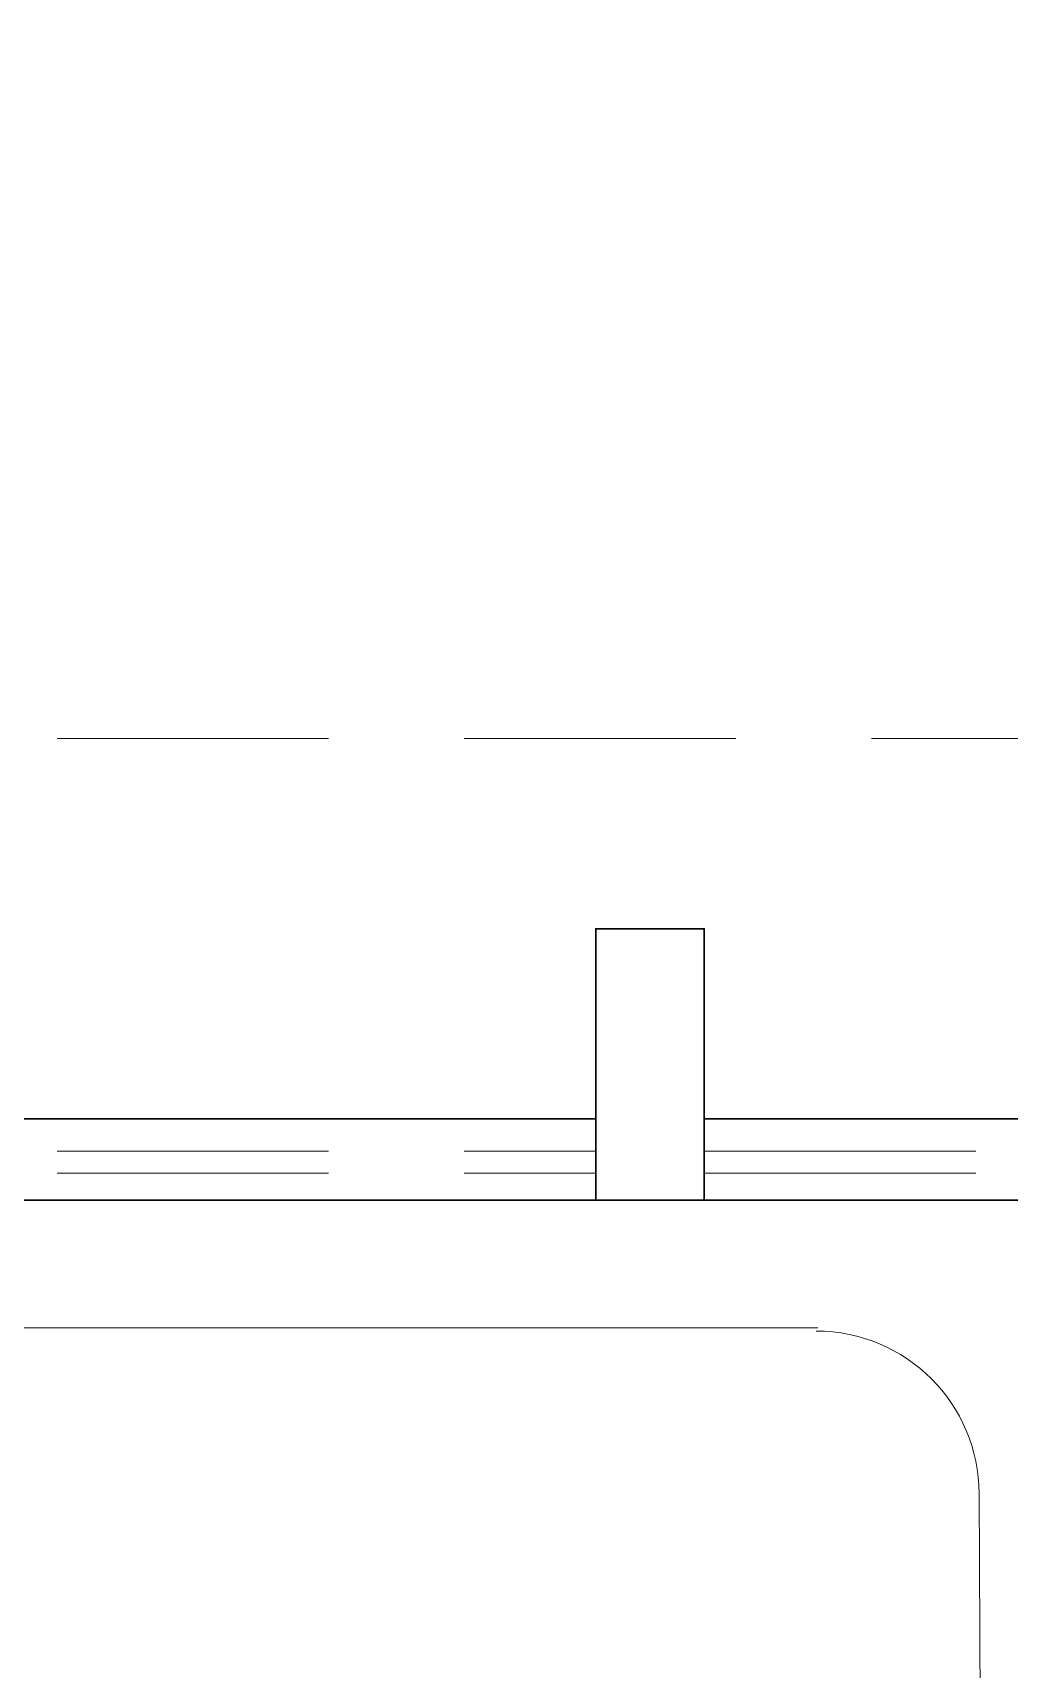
# Model space of a CAD drawing. Header units: metres. Extents: x 149 to 429, y -3 to 162.
# Drawn here: x 369.882 to 371.681, y 107.36 to 110.374 of the extents above; entities that cross this region are included whole.
import ezdxf

# ---------------------------------------------------------------- set-up
doc = ezdxf.new("R2010")
doc.units = ezdxf.units.M
doc.linetypes.add('IMPORT-Dashed _3_', pattern=[0.75, 0.5, -0.25])
doc.layers.add('1053_ARQ_BASE_MATADOURO_dwg', color=7, linetype='Continuous', lineweight=5, true_color=0x767676)
for name, color, linetype, lineweight in [('A-ESTRUTURA', 7, 'Continuous', 30), ('A-PAREDE', 7, 'Continuous', 30), ('A_PROJEÇÃO', 7, 'IMPORT-Dashed _3_', 5), ('PDF_EQUIPAMENTOS', 7, 'Continuous', 5)]:
    doc.layers.add(name, color=color, linetype=linetype, lineweight=lineweight)

# ---------------------------------------------------------------- blocks, each defined once
blk = doc.blocks.new('1053_ARQ_BASE_MATADOURO_dwg_arq geral tgov-4039641-TÉRREO 1_20 - Dependente 2')
at = {"layer": 'A-ESTRUTURA', "color": 253, "true_color": 0xaaaaaa, "flags": 128}
blk.add_lwpolyline([(34.3046, 25.5382), (34.3046, 25.0382), (34.5046, 25.0382), (34.5046, 25.5382), (34.3046, 25.5382), (34.3046, 25.0382), (34.5046, 25.0382), (34.5046, 25.5382)], close=True, dxfattribs=at)
at = {"layer": 'A-PAREDE', "color": 253, "true_color": 0xaaaaaa, "flags": 128}
for points in [[(36.9855, 25.1882), (37.0855, 25.1882), (36.9855, 25.1882), (36.9855, 27.0382), (39.6355, 27.0382), (39.6355, 27.1882), (36.8355, 27.1882), (36.8355, 25.1882), (34.5046, 25.1882)], [(34.3046, 25.1882), (32.3266, 25.1882), (32.3266, 26.3882), (30.3125, 26.3882)], [(30.3125, 26.2382), (32.1766, 26.2382), (32.1766, 25.0382), (34.3046, 25.0382)], [(37.0855, 25.1882), (37.0855, 25.0382), (34.5046, 25.0382)]]:
    blk.add_lwpolyline(points, dxfattribs=at)
at = {"layer": 'A_PROJEÇÃO', "color": 253, "true_color": 0xaaaaaa}
for p, q in [((30.3125, 25.1282), (34.3046, 25.1282)), ((34.5046, 25.1282), (37.0855, 25.1282)), ((30.3125, 25.0882), (34.3046, 25.0882)), ((34.5046, 25.0882), (37.0855, 25.0882))]:
    blk.add_line(p, q, dxfattribs=at)
at = {"layer": 'A_PROJEÇÃO', "color": 253, "true_color": 0xaaaaaa, "flags": 128}
blk.add_lwpolyline([(30.3125, 25.8882), (55.2046, 25.8882), (55.2046, 15.2832)], dxfattribs=at)
blk = doc.blocks.new('1053_ARQ_BASE_MATADOURO_dwg_ARQ GALPAO TGOV-4039645-TÉRREO 1_20 - Dependente 2')
at = {"layer": 'PDF_EQUIPAMENTOS', "color": 253, "true_color": 0xaaaaaa}
for p, q in [((-7.3509, 14.9474), (-9.8733, 14.9474)), ((-7.0418, 12.1591), (-7.0541, 14.6445))]:
    blk.add_line(p, q, dxfattribs=at)
blk.add_arc((-7.354, 14.6414), 0.2998, 0, 90, dxfattribs=at)
blk = doc.blocks.new('1053_ARQ_BASE_MATADOURO_dwg-3625622-TÉRREO 1_20 - Dependente 2')
for name, p in [('1053_ARQ_BASE_MATADOURO_dwg_arq geral tgov-4039641-TÉRREO 1_20 - Dependente 2', (130.2098, 83.186)), ('1053_ARQ_BASE_MATADOURO_dwg_ARQ GALPAO TGOV-4039645-TÉRREO 1_20 - Dependente 2', (172.2746, 93.0419))]:
    blk.add_blockref(name, p)

msp = doc.modelspace()

# ---------------------------------------------------------------- block references
at = {"layer": '1053_ARQ_BASE_MATADOURO_dwg', "color": 253, "true_color": 0xaaaaaa}
msp.add_blockref('1053_ARQ_BASE_MATADOURO_dwg-3625622-TÉRREO 1_20 - Dependente 2', (206.405, 0), dxfattribs=at)

doc.saveas('drawing.dxf')
